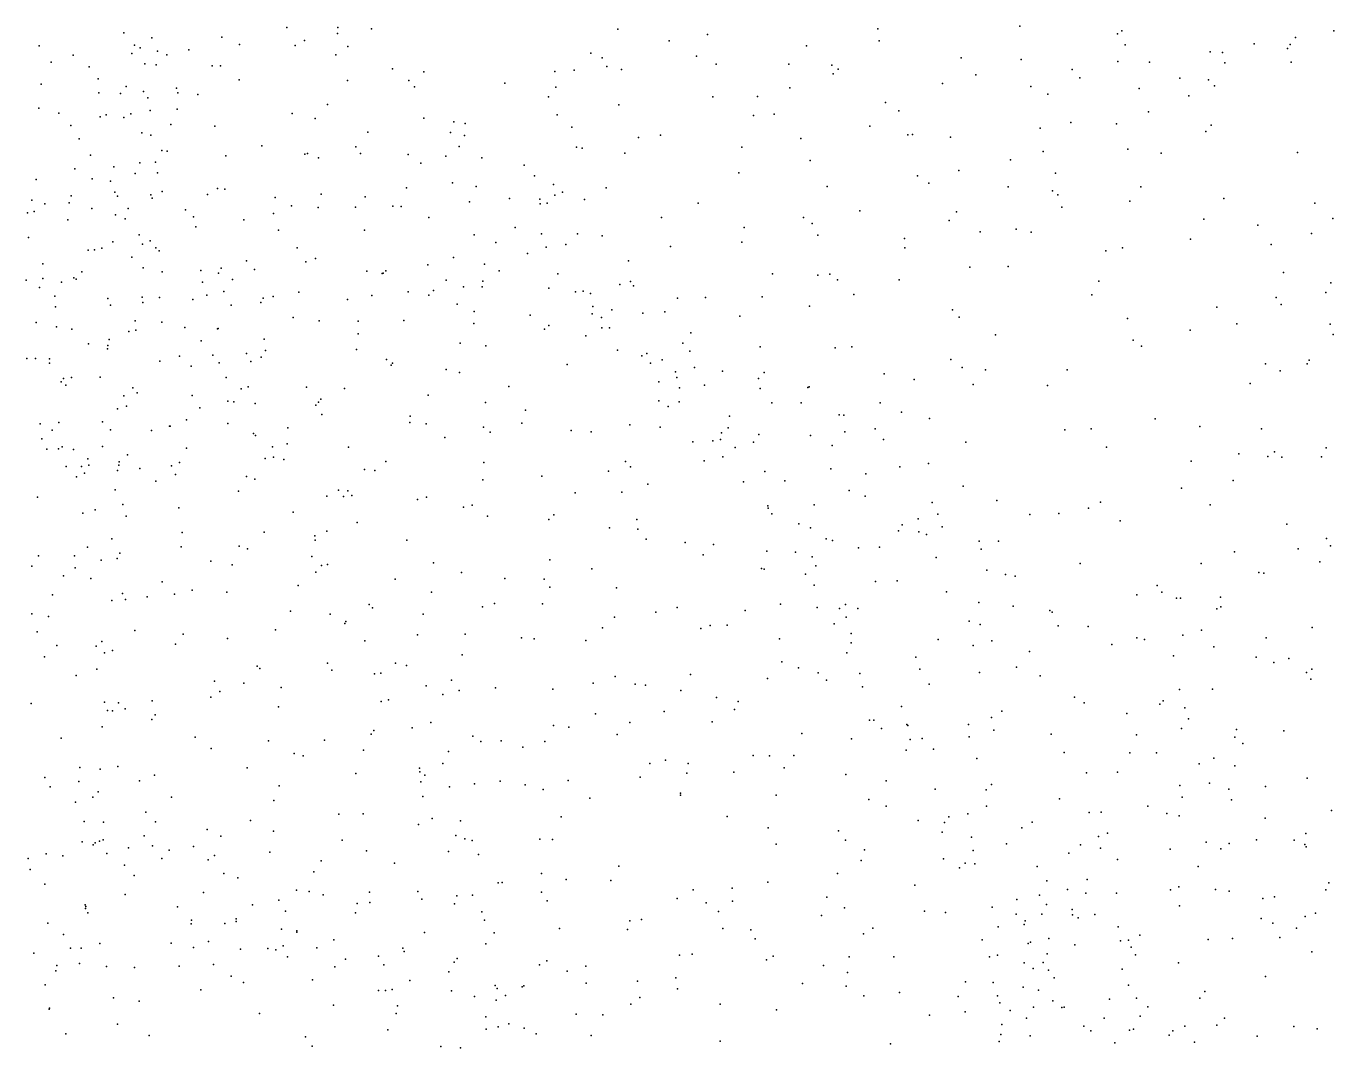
# Model space of a CAD drawing. Header units: metres. Extents: x -24.3 to 24.3, y -27.7 to 27.7.
# Drawn here: x -0.156 to 4.259, y 13.86 to 17.311 of the extents above; entities that cross this region are included whole.
import ezdxf

# ---------------------------------------------------------------- set-up
doc = ezdxf.new("R2010")
doc.units = ezdxf.units.M

msp = doc.modelspace()

# ---------------------------------------------------------------- linework, layer by layer
for p in [(3.1989, 17.3105, 2.463), (0.1745, 17.2883, -21.8699), (0.2681, 17.2715, 4.3697), (0.5048, 17.2731, -19.4678), (0.7244, 17.3054, -14.26), (0.7845, 17.2625, -22.552), (0.8958, 17.2859, -13.5765), (0.8961, 17.3056, -13.1002), (1.0106, 17.3011, 2.1065), (1.8422, 17.2999, -23.0432), (2.1448, 17.2825, 7.9376), (2.7192, 17.3016, 11.5935), (3.5287, 17.284, 4.8338), (3.5434, 17.2948, 11.4752), (4.1294, 17.2726, 5.7909), (4.259, 17.2943, 5.3826), (-0.1122, 17.2437, -21.0624), (0.2014, 17.2179, 2.9541), (0.2097, 17.2463, -12.1635), (0.2293, 17.2368, 15.2292), (0.2875, 17.2258, 18.9427), (0.3931, 17.2301, 4.6095), (0.5642, 17.2482, 4.8285), (0.7527, 17.2447, 2.3054), (0.9305, 17.2416, 5.215), (1.7507, 17.2198, 10.817), (2.0151, 17.2606, 8.1855), (2.4792, 17.244, 11.5), (2.7245, 17.261, 2.1644), (3.5545, 17.2475, -22.3608), (3.842, 17.2234, -18.655), (3.8836, 17.2211, -22.1386), (3.9904, 17.2513, 2.8949), (4.1027, 17.2349, 11.2691), (4.1112, 17.2488, 5.21), (-0.0708, 17.1889, -20.3597), (0.0027, 17.2125, 20.0048), (0.0575, 17.1735, 3.4884), (0.245, 17.1832, 19.5354), (0.2836, 17.1797, 15.5882), (0.3196, 17.214, -14.8715), (0.4728, 17.1765, 2.5165), (0.5003, 17.1767, -22.3501), (0.8894, 17.2139, -12.6594), (1.7891, 17.2032, -18.3797), (1.8048, 17.1747, 5.6034), (2.1077, 17.2087, 11.2863), (2.1743, 17.1818, 2.0383), (2.4195, 17.182, 5.6013), (2.5639, 17.1791, -23.0587), (3.0008, 17.2033, 6.8588), (3.2035, 17.198, -18.4088), (3.5299, 17.191, -18.5124), (3.6361, 17.1891, 6.1682), (3.8908, 17.1862, 5.8908), (4.1154, 17.1889, -18.8026), (0.0871, 17.1324, 17.5439), (0.5636, 17.1296, -19.2089), (1.0807, 17.1668, -22.8639), (1.1864, 17.1562, 2.0697), (1.6288, 17.1568, 10.144), (1.694, 17.1618, 9.3317), (1.8538, 17.1636, 8.555), (2.5682, 17.1494, -18.2624), (2.5855, 17.1651, 7.2443), (3.0508, 17.1463, 5.2515), (3.376, 17.1638, 6.4397), (3.4013, 17.1359, 2.3898), (3.739, 17.1345, 2.5757), (-0.1046, 17.1142, -21.5291), (0.0895, 17.0853, -19.8873), (0.1816, 17.1063, 19.7291), (0.2402, 17.0896, 18.361), (0.3523, 17.1013, 2.7791), (0.3562, 17.085, 19.2233), (0.9294, 17.1273, -14.3889), (1.1361, 17.1266, 5.3867), (1.1553, 17.1053, -13.691), (1.4599, 17.1185, -18.3869), (1.6327, 17.1046, 10.4795), (2.4228, 17.1022, 7.3975), (2.9375, 17.1171, 11.5341), (3.2363, 17.1068, -22.7571), (3.6014, 17.0996, 5.1172), (3.8363, 17.1287, 5.1509), (3.8563, 17.1094, 5.6533), (0.1626, 17.083, 3.9426), (0.255, 17.0685, 16.0136), (0.4241, 17.0801, -11.9362), (0.862, 17.0464, 2.2991), (1.6077, 17.0713, 2.007), (1.845, 17.0452, 10.996), (2.162, 17.0718, 5.6348), (2.3138, 17.0725, 11.3791), (2.745, 17.0529, 2.0864), (3.2936, 17.0809, 5.1957), (3.77, 17.0757, 5.3983), (-0.1127, 17.0337, 14.2144), (-0.0459, 17.0172, -21.8407), (0.0938, 17.0043, -11.7024), (0.1146, 17.0109, 16.5879), (0.1743, 17.0015, 3.1593), (0.1975, 17.0147, -19.4935), (0.2627, 17.026, 15.7668), (0.3545, 17.0296, 4.4217), (0.7423, 17.016, -15.0638), (0.8204, 16.9983, -18.721), (1.1863, 16.9995, -23.0884), (1.637, 17.0115, 9.5527), (2.2995, 17.0092, 7.5561), (2.3696, 17.0131, 2.0166), (2.7909, 17.0247, 5.4691), (3.6336, 17.0212, 5.8769), (-0.0054, 16.9753, 16.8982), (0.3322, 16.9788, 18.5916), (0.4813, 16.9731, 2.6419), (1.2879, 16.9869, -13.3195), (1.3259, 16.9816, 5.4513), (1.687, 16.9692, 5.5753), (2.6927, 16.9723, 11.4842), (3.268, 16.9663, 11.5016), (3.3707, 16.9849, -18.2778), (3.525, 16.9807, 5.3751), (3.8263, 16.9551, -22.4041), (3.8447, 16.976, 11.3544), (0.0231, 16.9305, -15.6539), (0.2352, 16.9499, 15.0495), (0.2654, 16.9428, 15.4694), (0.9976, 16.9523, -14.7971), (1.2773, 16.9512, -12.6556), (1.324, 16.9414, 2.0808), (1.9121, 16.9348, 8.3153), (1.9859, 16.9428, 5.641), (2.4599, 16.9308, -18.0739), (2.8212, 16.9438, 6.8462), (2.8366, 16.9441, -23.1165), (2.9643, 16.9361, -18.1564), (0.0619, 16.875, 17.918), (0.3021, 16.8907, 2.9444), (0.3203, 16.888, 19.6285), (0.5184, 16.8725, -18.8269), (0.6397, 16.9062, 4.8093), (0.7852, 16.8778, -15.4309), (0.7944, 16.8805, 4.9779), (0.8316, 16.8661, -18.4313), (0.9569, 16.9032, -11.9178), (0.9726, 16.8804, -15.1959), (1.1334, 16.8766, 5.3196), (1.261, 16.8711, -14.3775), (1.306, 16.9045, -14.0154), (1.383, 16.8656, -13.6685), (1.7017, 16.902, -23.3813), (1.7217, 16.8984, 10.7042), (1.8653, 16.8817, 1.9764), (2.2603, 16.9019, -23.3351), (3.2782, 16.887, 5.3937), (3.5639, 16.8949, 5.6665), (3.6763, 16.8819, 2.3343), (4.1364, 16.8836, -22.1842), (0.0086, 16.8282, -22.0902), (0.1398, 16.8353, 14.7146), (0.2283, 16.8485, 19.8492), (0.2805, 16.8516, -15.8549), (1.1765, 16.8479, -18.2035), (1.5253, 16.8409, 2.0611), (2.4912, 16.857, 5.583), (2.9932, 16.8228, 5.4192), (3.1676, 16.8593, 6.4387), (-0.1221, 16.7929, 10.3669), (0.0668, 16.7945, 20.133), (0.1286, 16.7865, 16.1755), (0.2127, 16.8133, 15.8937), (0.2879, 16.8149, 18.4304), (1.2835, 16.7815, -12.07), (1.5602, 16.8055, 9.9565), (1.625, 16.7762, 9.5836), (2.2508, 16.8157, 1.962), (2.8539, 16.8046, 2.025), (2.8915, 16.78, 11.4376), (3.3198, 16.8142, 6.2376), (-0.0039, 16.737, 10.6233), (0.1438, 16.7497, -22.35), (0.1525, 16.7366, 18.1265), (0.2653, 16.741, -16.1303), (0.3037, 16.7526, 4.0752), (0.4566, 16.7419, 19.231), (0.4903, 16.762, 2.719), (0.5154, 16.7597, 4.5698), (0.8406, 16.7436, -18.152), (0.9883, 16.7336, -15.9218), (1.1284, 16.764, -15.5113), (1.3637, 16.7693, 5.416), (1.6289, 16.7402, 9.3622), (1.6549, 16.7498, 9.0941), (1.8023, 16.7647, 5.6226), (2.5489, 16.7693, -23.3591), (3.1594, 16.7678, 2.0864), (3.3092, 16.7539, 11.4711), (3.3275, 16.7404, 6.0253), (3.6073, 16.7679, 11.44), (-0.1366, 16.7231, 17.1217), (-0.0926, 16.7109, 17.3407), (-0.0105, 16.7144, 14.2051), (0.0661, 16.6948, -11.1887), (0.1889, 16.6947, 3.6748), (0.2695, 16.7293, 3.1857), (0.3828, 16.6901, -22.6626), (0.6847, 16.7313, -22.93), (0.7396, 16.7041, -11.4211), (0.8302, 16.6984, -16.2688), (0.9564, 16.6987, 2.3554), (1.0818, 16.7021, -17.9626), (1.1107, 16.7016, -23.3194), (1.3411, 16.7172, -15.0147), (1.4766, 16.729, 10.2068), (1.5784, 16.7266, 10.5997), (1.5796, 16.7106, -12.5538), (1.6037, 16.713, -13.0162), (1.7293, 16.7254, 8.7748), (2.1126, 16.7132, 11.1575), (3.3412, 16.6997, 5.6502), (3.57, 16.719, -18.1503), (3.8878, 16.7286, 11.3827), (4.1943, 16.7131, -3.3838), (-0.1506, 16.6801, -19.3048), (-0.1289, 16.6849, 20.3116), (-0.0154, 16.6567, 17.755), (0.1464, 16.6733, -18.8532), (0.1786, 16.6603, 10.4683), (0.4088, 16.6671, 18.7648), (0.5787, 16.6564, -18.2838), (0.6792, 16.6779, 4.7622), (1.2033, 16.6648, -11.6808), (1.9887, 16.6645, 8.0793), (2.4691, 16.6644, 1.952), (2.4981, 16.6443, 7.1449), (2.6592, 16.6867, -17.9282), (2.9603, 16.6539, 6.5425), (2.985, 16.6836, -23.194), (3.8198, 16.6588, 2.2571), (4.2556, 16.6613, -2.7193), (0.226, 16.6054, 14.9533), (0.417, 16.6326, 4.2921), (0.6964, 16.6211, 2.5649), (0.987, 16.6221, 5.1157), (1.3572, 16.6058, -15.6765), (1.4957, 16.6308, -14.4886), (1.5842, 16.609, -13.8074), (1.7054, 16.6097, 10.8996), (1.7894, 16.6019, -23.6589), (2.2681, 16.6304, 7.5085), (2.5169, 16.6051, 11.413), (3.0651, 16.616, 5.5668), (3.187, 16.6254, -18.0091), (3.2377, 16.6143, -23.0501), (4.0025, 16.6379, -22.4285), (4.1835, 16.6104, 2.3819), (-0.1474, 16.5963, 16.6881), (0.1, 16.5607, 10.0514), (0.1368, 16.5827, 15.8565), (0.2375, 16.574, 15.2981), (0.2629, 16.585, -16.5131), (0.2822, 16.5617, 18.3827), (0.7594, 16.5615, -23.1665), (1.4297, 16.58, 10.4333), (1.6, 16.564, -11.9413), (1.6667, 16.5727, 8.9189), (2.0193, 16.5668, 5.6191), (2.26, 16.5808, 1.9578), (2.8096, 16.593, 6.7141), (2.8103, 16.5618, 11.4418), (3.5455, 16.5621, 2.1075), (3.7746, 16.5909, -22.6393), (4.0479, 16.5732, -18.1826), (0.0539, 16.5536, 16.1585), (0.0746, 16.5549, 11.1536), (0.2009, 16.5307, 10.9202), (0.2928, 16.5519, 3.5342), (0.5882, 16.5176, -16.9418), (0.7881, 16.515, -11.1711), (0.8208, 16.5263, -17.3449), (1.2871, 16.5292, -16.3011), (1.5368, 16.5424, 9.3289), (1.8782, 16.5182, 11.1255), (3.4888, 16.5513, -22.8931), (-0.0998, 16.5081, -10.9009), (0.0322, 16.4805, 11.4069), (0.239, 16.4948, -18.1226), (0.3033, 16.4806, 10.0019), (0.4343, 16.4852, 10.4928), (0.4931, 16.4764, -17.762), (0.5025, 16.4928, 19.1105), (0.6151, 16.4885, 2.7695), (0.9939, 16.4828, 2.408), (1.0463, 16.4754, 10.1341), (1.0499, 16.4768, 10.3771), (1.0589, 16.484, -17.1273), (1.2, 16.504, -17.517), (1.3913, 16.5068, 10.2254), (1.4415, 16.4845, 10.8497), (1.6387, 16.4746, -17.4126), (2.3634, 16.4739, 7.3144), (2.5166, 16.4692, -23.5568), (2.5577, 16.4725, -17.7469), (3.0302, 16.4964, 1.959), (3.1597, 16.4991, 5.9856), (4.0895, 16.4786, 11.4541), (-0.1557, 16.4532, 16.5056), (-0.1107, 16.4279, -18.3822), (-0.0994, 16.4585, 13.7744), (-0.0368, 16.4454, -22.3926), (0.0051, 16.4604, 14.0775), (0.0134, 16.4561, -16.6316), (0.4399, 16.446, -17.246), (0.5412, 16.4546, 10.2727), (1.262, 16.4528, 2.2295), (1.3209, 16.4305, 5.3038), (1.3834, 16.4303, -17.238), (1.3857, 16.4497, -16.7137), (1.6091, 16.4252, -16.4384), (1.8481, 16.4377, -13.2404), (1.8842, 16.4486, -12.8568), (1.8945, 16.4331, -12.1419), (2.5833, 16.454, 5.5597), (2.792, 16.4541, 1.9375), (3.466, 16.4496, 11.5123), (4.2491, 16.4434, -4.6007), (-0.0594, 16.3985, 11.6742), (0.1206, 16.3908, 15.6473), (0.2362, 16.3949, 11.3296), (0.2944, 16.3947, 9.5543), (0.4069, 16.3876, 18.6919), (0.4547, 16.4017, 10.8618), (0.5117, 16.4146, 19.537), (0.6442, 16.3923, 10.5404), (0.6782, 16.397, 10.1087), (0.7645, 16.4122, 4.7626), (0.9297, 16.3878, 10.5769), (1.0113, 16.4014, 5.0847), (1.1336, 16.4138, -23.8043), (1.2042, 16.4019, 9.75), (1.2196, 16.4176, 10.6526), (1.6989, 16.4134, -15.2606), (1.7248, 16.4156, -14.2214), (1.7491, 16.4079, 2.0501), (2.0432, 16.3921, -17.5095), (2.1377, 16.3939, 7.6956), (2.3292, 16.3962, 5.5875), (2.6389, 16.4042, 6.8651), (3.4415, 16.403, -17.9409), (4.0644, 16.3943, -3.5669), (4.2321, 16.411, -22.2934), (-0.0569, 16.363, 17.7203), (0.1291, 16.3683, -22.6961), (0.2386, 16.377, -17.5127), (0.5359, 16.3686, 9.8432), (0.6368, 16.3778, 4.5685), (1.2998, 16.3717, -11.2506), (1.3567, 16.3465, -23.9899), (1.5456, 16.3348, 2.1201), (1.7548, 16.3389, -16.0343), (1.7571, 16.3636, -14.957), (1.8216, 16.3529, -17.2023), (1.9266, 16.3408, 11.3367), (2, 16.3458, 1.9833), (2.4883, 16.3646, 7.0874), (2.9721, 16.3521, -23.3163), (3.864, 16.362, -18.0249), (4.0815, 16.3709, -4.1622), (-0.1224, 16.3094, -17.1203), (-0.0537, 16.2947, -17.5775), (0.2119, 16.3151, 15.3153), (0.3026, 16.3107, 18.394), (0.38, 16.2923, 20.0178), (0.7453, 16.3266, 10.8806), (0.8332, 16.3154, 2.6396), (0.9655, 16.3145, 9.6471), (1.1194, 16.316, 10.9097), (1.3553, 16.3065, 11.0457), (1.6087, 16.3, 5.4086), (1.787, 16.3266, -15.7224), (1.7879, 16.2921, -23.9774), (1.8137, 16.2917, -11.619), (2.2533, 16.3314, 7.452), (2.9943, 16.3278, 5.5831), (3.5626, 16.3233, 2.0479), (3.9314, 16.3052, 11.5508), (4.2468, 16.3046, -18.0903), (-0.0017, 16.2873, 9.2423), (0.124, 16.2523, 14.2745), (0.1909, 16.279, 14.5291), (0.2143, 16.2841, 15.0797), (0.4356, 16.2478, 3.8319), (0.4903, 16.2884, 9.4156), (0.4925, 16.2898, 4.1366), (0.6481, 16.2539, 11.1822), (0.9651, 16.2711, -10.9117), (1.5946, 16.2872, 8.8115), (1.7335, 16.265, 8.5309), (2.088, 16.2746, -12.3414), (3.1167, 16.2677, 5.8291), (3.581, 16.2505, 11.5858), (3.7741, 16.2839, 2.1095), (4.2568, 16.2691, -2.373), (0.0548, 16.2374, -10.6107), (0.119, 16.2205, 11.8056), (0.12, 16.2326, 18.0463), (0.5886, 16.2046, 4.3603), (0.6523, 16.2155, -23.6), (0.96, 16.2186, 4.9494), (1.3099, 16.2399, 9.4308), (1.3966, 16.2306, 9.1075), (1.8404, 16.2167, 8.2717), (1.9395, 16.205, -15.3913), (2.0614, 16.2402, -11.9306), (2.0846, 16.2126, -13.1336), (2.3218, 16.2275, 11.4983), (2.5758, 16.2247, 5.5575), (2.6319, 16.2276, -17.5813), (3.6093, 16.2296, -22.8727), (-0.1531, 16.188, 13.2249), (-0.1244, 16.1885, 12.3503), (-0.0771, 16.1872, 20.4851), (-0.0769, 16.1723, 13.5524), (0.2961, 16.1797, 11.5943), (0.3616, 16.1962, -23.1028), (0.4019, 16.1626, 9.2214), (0.4742, 16.1991, 18.8004), (0.4957, 16.1738, -10.579), (0.6028, 16.1783, 19.1569), (0.6372, 16.193, 3.0542), (1.0612, 16.185, 9.3534), (1.0771, 16.1655, -24.3334), (1.0813, 16.1726, 11.0999), (1.671, 16.1684, 11.3375), (1.9228, 16.1975, -16.4362), (1.9516, 16.1724, -13.9656), (1.9915, 16.1841, -13.6428), (2.9661, 16.1843, 6.2756), (4.0287, 16.1707, 11.7113), (4.1684, 16.1707, -4.9482), (4.1752, 16.1825, 2.2668), (-0.0298, 16.1211, 17.7886), (-0.0026, 16.1242, 15.8382), (0.094, 16.1257, 15.5692), (0.5197, 16.1237, 19.865), (1.2623, 16.1507, -10.9203), (1.3076, 16.1406, 11.1798), (2.0367, 16.1427, -17.0454), (2.0414, 16.1238, 1.9995), (2.1001, 16.1576, 7.7054), (2.1953, 16.1459, -12.8652), (2.3164, 16.1209, 5.5277), (2.336, 16.1412, -17.3397), (2.7407, 16.1366, 11.6496), (2.842, 16.117, 1.9444), (3.0039, 16.1573, 11.6674), (3.0835, 16.1496, 1.9538), (3.3583, 16.1494, -17.788), (4.0779, 16.146, -2.8484), (-0.0377, 16.1092, 9.0018), (-0.0219, 16.0986, 13.7533), (0.2045, 16.0896, 14.939), (0.2189, 16.0721, 18.2464), (0.5702, 16.0853, 3.3933), (0.5938, 16.0928, 4.1727), (0.7904, 16.0909, -24.1352), (0.919, 16.0867, 9.1913), (1.4736, 16.0937, -24.4039), (1.9805, 16.1095, -14.8492), (2.0495, 16.0886, -16.1567), (2.1346, 16.0986, 11.4935), (2.3221, 16.0864, 7.2785), (2.483, 16.0899, 7.0239), (2.4874, 16.0928, 11.5947), (3.0415, 16.1002, 6.0242), (3.2923, 16.0965, 11.7328), (3.9765, 16.1036, -3.5632), (0.174, 16.0623, 14.416), (0.1826, 16.0275, 14.6711), (0.4049, 16.063, 20.1726), (0.5252, 16.0446, 3.7642), (0.5457, 16.0415, 11.5392), (0.6176, 16.0363, 19.5812), (0.8219, 16.0308, 2.9084), (0.8311, 16.0406, 11.3756), (0.8395, 16.0512, -24.8354), (1.2013, 16.0638, 9.1079), (1.3948, 16.0397, 11.3691), (1.9801, 16.0451, 5.4421), (2.0113, 16.0256, 7.8576), (2.0488, 16.0418, -14.2304), (2.3618, 16.0381, -11.9601), (2.461, 16.0384, -23.8425), (2.7269, 16.0387, 5.5826), (0.1527, 16.0187, 14.1926), (0.3855, 15.9814, 18.4703), (0.4304, 16.0215, -23.4969), (0.842, 15.9995, 4.616), (1.1412, 15.9937, 5.0372), (1.5302, 16.0134, 2.2656), (2.2187, 15.9939, -11.6028), (2.5894, 15.9979, 1.9497), (2.6044, 15.9968, 6.7963), (2.7991, 16.0069, -23.5833), (2.8937, 15.985, 11.8232), (3.6557, 15.9843, 2.0894), (-0.1079, 15.9671, -22.7539), (-0.0679, 15.946, -10.2992), (-0.0454, 15.9716, 13.4274), (0.1026, 15.9743, -25.4529), (0.1293, 15.9478, 8.8464), (0.2671, 15.9451, -24.8755), (0.3278, 15.9593, -10.3587), (0.3307, 15.9593, -25.7331), (0.525, 15.9683, -24.5239), (0.7275, 15.9544, -25.4328), (1.1398, 15.9722, -24.9722), (1.1944, 15.967, 11.4763), (1.388, 15.9564, 8.7448), (1.411, 15.9391, -24.7674), (1.518, 15.9701, 5.2506), (1.6845, 15.9447, -10.9559), (1.752, 15.9408, 11.5261), (1.8828, 15.9637, 8.1131), (1.9848, 15.9564, 11.5783), (2.2141, 15.9541, 1.9745), (2.6078, 15.9407, 11.7745), (2.7108, 15.9503, -17.4523), (3.3509, 15.9477, 2.0267), (3.44, 15.951, -23.0478), (3.8064, 15.9583, -17.8023), (4.0152, 15.9503, 2.2136), (-0.1024, 15.9167, 8.7329), (0.6118, 15.9348, 8.9293), (0.6183, 15.9284, 3.9636), (0.725, 15.9002, 3.2247), (1.258, 15.9209, 2.5137), (2.0948, 15.9063, 7.6483), (2.163, 15.91, -11.3149), (2.1888, 15.9146, -15.4466), (2.1921, 15.9366, -13.754), (2.3002, 15.9059, -16.8022), (2.3182, 15.9315, -13.2761), (2.4924, 15.9279, -17.2039), (2.5651, 15.8939, -12.1411), (2.7391, 15.9151, 6.5809), (3.0167, 15.9053, 1.9931), (-0.0858, 15.8824, 17.7472), (-0.046, 15.8828, 13.1149), (-0.0345, 15.8895, 20.5786), (0.0044, 15.8811, 13.6812), (0.0524, 15.8493, 12.5127), (0.1017, 15.8907, 13.9681), (0.1866, 15.8626, 14.8245), (0.3858, 15.8856, -24.0828), (0.6511, 15.8501, 19.9563), (0.6764, 15.8894, 19.0545), (0.679, 15.8548, 11.724), (0.9327, 15.8891, 11.5929), (2.1967, 15.856, 11.7389), (2.2376, 15.8874, -15.882), (3.4919, 15.8892, 11.9817), (3.9386, 15.8667, -4.8254), (4.0357, 15.8571, -5.223), (4.0591, 15.8735, 12.0484), (4.0839, 15.8546, -2.5524), (4.2177, 15.8561, 2.3043), (4.2332, 15.8864, -17.8988), (-0.0204, 15.8238, 12.8795), (0.0306, 15.8231, 15.5836), (0.0564, 15.8277, 17.9827), (0.1531, 15.8105, 20.4798), (0.1567, 15.8279, 12.2247), (0.158, 15.8389, 14.3328), (0.2281, 15.8168, 8.6517), (0.3347, 15.8259, -26.126), (0.362, 15.8373, 11.9112), (0.7139, 15.8476, 19.3696), (0.9863, 15.8131, 4.6899), (1.0212, 15.8101, 2.8436), (1.0589, 15.8408, -25.5127), (1.3898, 15.8366, 11.5525), (1.81, 15.8077, 5.3261), (1.8677, 15.8405, 2.1988), (1.884, 15.822, -24.5632), (2.1336, 15.8431, -24.2544), (2.3383, 15.8071, -16.5161), (2.5614, 15.8151, -11.7591), (2.7935, 15.8219, 11.966), (2.891, 15.8337, 6.3102), (3.7776, 15.8414, -22.757), (0.0142, 15.7887, -24.6435), (0.0415, 15.8008, -26.2911), (0.282, 15.7735, 18.2483), (0.3481, 15.7961, 20.3639), (0.5877, 15.7896, -10.2551), (0.6163, 15.781, 8.6872), (1.3858, 15.7785, 5.0612), (1.5853, 15.7907, -10.6973), (1.943, 15.7642, 11.7558), (2.2656, 15.7717, -14.8703), (2.4054, 15.7746, 5.3871), (2.6787, 15.7988, 1.9908), (3.9194, 15.776, -3.081), (-0.1172, 15.7195, -22.9793), (0.1449, 15.7452, 14.134), (0.561, 15.7402, 11.9404), (0.8597, 15.7237, 11.7363), (0.8993, 15.7435, -10.2945), (0.9151, 15.7227, -25.85), (0.9299, 15.7416, 3.0359), (0.9433, 15.7258, 8.6559), (1.196, 15.7194, 4.9019), (1.6983, 15.7343, -24.9766), (1.8548, 15.7368, 8.0223), (2.6226, 15.7425, 5.3975), (2.677, 15.7232, -23.8375), (3.0076, 15.7566, 5.6645), (3.7443, 15.7499, 2.125), (0.077, 15.6772, 15.3643), (0.1706, 15.6955, -24.0049), (0.36, 15.6837, 8.5245), (1.1655, 15.7119, 8.6226), (1.3208, 15.6857, 2.612), (1.3496, 15.6926, -25.4893), (2.3484, 15.6912, -15.3261), (2.3494, 15.6823, 2.0924), (2.5048, 15.6944, 12.0013), (2.9027, 15.7019, 2.0221), (3.1217, 15.7081, -23.4265), (3.4303, 15.6833, 2.0874), (3.4707, 15.7029, 12.1872), (3.8411, 15.6937, -3.7485), (0.0356, 15.6661, 20.6759), (0.1818, 15.6555, 12.4811), (0.7458, 15.6687, 3.987), (0.9615, 15.6341, 4.5185), (1.4015, 15.6562, 11.7439), (1.6083, 15.6449, 2.4257), (1.6258, 15.6602, 5.1426), (1.9057, 15.6449, -10.7382), (2.3622, 15.6636, -13.8958), (2.4525, 15.6293, -16.2972), (2.856, 15.6472, -12.6386), (2.9219, 15.6624, 12.1845), (3.2328, 15.6612, 12.213), (3.3306, 15.6642, -23.1902), (3.5372, 15.6403, -17.6557), (4.1, 15.6291, 12.2997), (0.3708, 15.601, -26.4058), (0.648, 15.6018, 20.2953), (0.8188, 15.5892, 8.5063), (0.8598, 15.6049, 19.4273), (1.8139, 15.6159, 11.8648), (1.9095, 15.6122, 7.8488), (2.4917, 15.6162, -13.5751), (2.7898, 15.606, -12.9309), (2.8014, 15.626, 6.4108), (2.858, 15.6029, 5.5215), (2.884, 15.5934, -11.6702), (2.937, 15.6196, -12.0062), (0.0513, 15.551, 13.592), (0.1334, 15.5792, 12.824), (0.3678, 15.5519, -10.0379), (0.5637, 15.5548, 8.4163), (0.5919, 15.5459, 18.675), (0.8201, 15.5746, 19.2063), (1.13, 15.5747, 4.7237), (1.9371, 15.5785, 5.2263), (2.0686, 15.5672, 11.9868), (2.1647, 15.5598, 5.247), (2.5452, 15.5795, -16.7225), (2.5669, 15.574, -11.106), (2.6546, 15.5488, 6.587), (2.7256, 15.5513, 12.2328), (3.0614, 15.5715, 5.8986), (3.0679, 15.5444, 12.3155), (3.1272, 15.571, 2.0707), (4.1386, 15.5451, 2.2929), (4.234, 15.5803, -22.2844), (4.2472, 15.5553, -1.8371), (-0.114, 15.5219, -23.4284), (0.008, 15.5219, 17.8638), (0.0975, 15.5072, 13.081), (0.1512, 15.5125, 14.8308), (0.161, 15.5305, 14.3503), (0.4676, 15.5033, 18.4268), (0.8093, 15.5192, -26.201), (1.2198, 15.4977, 2.878), (1.6126, 15.5085, -25.5012), (2.1296, 15.5257, 7.454), (2.3446, 15.5379, 7.0909), (2.4418, 15.5343, -24.2601), (2.4977, 15.5182, 12.189), (2.9167, 15.5157, -17.2444), (3.4024, 15.4962, 12.374), (3.9239, 15.5354, 2.2148), (4.212, 15.5018, -5.9888), (-0.137, 15.4866, -24.1735), (-0.0297, 15.4538, 15.5514), (0.0098, 15.4816, 8.2719), (0.5394, 15.4911, 20.4782), (0.8227, 15.4667, 18.9662), (0.8414, 15.4888, 20.1083), (0.8611, 15.4928, 4.1177), (1.3142, 15.466, 11.9292), (1.7537, 15.4784, 2.4681), (2.3271, 15.4787, 2.2384), (2.3356, 15.477, -10.7633), (2.4758, 15.4594, -14.1095), (2.5101, 15.4881, -15.7595), (3.087, 15.4736, 5.6905), (3.1505, 15.4586, -17.4239), (3.1832, 15.453, -11.9118), (3.8116, 15.4954, -3.3948), (4.0059, 15.4656, -17.7619), (4.0229, 15.4635, -22.5033), (0.0624, 15.4456, 15.2726), (0.3032, 15.4339, 12.4498), (0.763, 15.4212, 8.3019), (1.0905, 15.4434, -10.0826), (1.4598, 15.4456, -10.2032), (1.593, 15.4425, 12.0003), (1.6121, 15.4159, 4.9842), (1.8378, 15.4132, -10.3874), (2.5051, 15.4229, -14.9905), (2.7119, 15.4354, -16.9249), (2.7848, 15.4375, 5.2611), (3.663, 15.4217, 12.4573), (-0.067, 15.3897, -26.7722), (0.1331, 15.3707, 13.9998), (0.1693, 15.3948, 18.006), (0.1794, 15.3742, 8.1766), (0.2524, 15.3836, 12.7184), (0.3454, 15.3929, -26.6314), (0.4042, 15.4054, 20.648), (0.5218, 15.3989, 12.2878), (1.2131, 15.3996, 8.2549), (2.9512, 15.3998, 12.4528), (3.0605, 15.3639, 2.1932), (3.5935, 15.3903, -22.9644), (3.6781, 15.3996, -4.345), (3.728, 15.3785, -3.8083), (3.7413, 15.3794, -5.1704), (3.8763, 15.3827, 12.5058), (-0.1361, 15.3261, 15.7168), (0.7372, 15.3354, 18.7836), (0.8703, 15.3245, 20.3134), (1.0022, 15.3577, 19.8509), (1.0134, 15.3458, 19.6231), (1.1851, 15.3247, 4.6174), (1.3852, 15.3494, 8.0986), (1.4252, 15.3607, -25.9117), (1.5871, 15.3601, 2.6454), (1.9696, 15.3313, 2.4808), (2.0421, 15.3477, -25.1253), (2.2714, 15.3374, -10.5045), (2.3909, 15.3591, 12.3104), (2.5143, 15.3476, -14.5293), (2.5897, 15.3441, 5.189), (2.6108, 15.3571, -13.8562), (2.6522, 15.3443, -16.4883), (3.1759, 15.3522, -12.7348), (3.3007, 15.3375, 2.1968), (3.3081, 15.3312, 12.5626), (3.8639, 15.3426, -5.5975), (3.8778, 15.35, -2.7566), (-0.0801, 15.3164, 8.1319), (0.9205, 15.2929, 3.8211), (0.9239, 15.3, 19.1729), (1.7902, 15.2788, 2.5926), (1.8303, 15.3147, 12.1469), (2.1221, 15.2766, 12.3017), (2.1536, 15.2868, 5.0973), (2.2112, 15.2875, 7.1549), (2.5718, 15.292, 12.4375), (2.6129, 15.3148, 6.581), (3.0284, 15.3008, -11.0643), (3.0654, 15.2897, 5.915), (3.3283, 15.2855, -11.4839), (3.4298, 15.2833, -11.8679), (4.1854, 15.2796, 2.3958), (-0.1184, 15.2657, 17.8117), (0.0998, 15.2327, 13.5037), (0.2117, 15.2693, 12.9741), (0.3744, 15.257, 18.2159), (0.5245, 15.2428, 18.4329), (0.6862, 15.2724, 20.5465), (0.9879, 15.2347, 3.5669), (1.1656, 15.2553, 3.1554), (1.3268, 15.2576, 2.9553), (1.517, 15.2447, 4.8169), (1.5595, 15.242, 12.1219), (1.7341, 15.2354, 4.9597), (2.3871, 15.2414, 5.1112), (2.6291, 15.259, -15.3958), (2.9234, 15.2388, -13.4906), (3.1043, 15.2351, 5.6243), (3.5938, 15.2447, 12.6487), (3.6195, 15.2392, -4.7099), (3.7492, 15.2536, 2.2894), (3.812, 15.2709, -17.6463), (4.0302, 15.245, -2.0556), (-0.0526, 15.2188, 15.4854), (0.0809, 15.2167, 20.9426), (0.109, 15.1944, 14.8076), (0.1356, 15.2025, 14.2679), (0.3485, 15.2235, 8.0443), (1.3157, 15.1878, -9.9221), (2.6149, 15.1944, -24.4188), (2.63, 15.2285, -14.266), (3.0409, 15.2185, 12.6559), (3.2318, 15.1992, -23.462), (3.5093, 15.2225, -12.1932), (3.8544, 15.215, 12.6661), (-0.0936, 15.1811, -9.8718), (0.6244, 15.1489, -9.7793), (0.8611, 15.1588, 18.8777), (1.0908, 15.1593, 4.2613), (1.1281, 15.1514, 19.7981), (2.3956, 15.1641, 6.8702), (2.4512, 15.1438, 12.5436), (2.8481, 15.1795, 5.1365), (3.1881, 15.1463, 2.3361), (3.7182, 15.1837, -3.2797), (3.9969, 15.1794, -6.0477), (4.0567, 15.1615, -22.4346), (4.1071, 15.1753, -1.6916), (0.0136, 15.1176, 15.218), (0.083, 15.139, 7.9769), (0.4803, 15.0988, -26.7596), (0.6336, 15.1409, 20.7533), (0.8766, 15.1352, 20.5962), (1.0203, 15.1237, 4.0411), (1.0414, 15.1255, 20.2348), (1.2797, 15.1025, 7.8659), (1.8328, 15.1142, 7.4605), (2.0869, 15.1208, 2.5756), (2.3469, 15.1071, -24.991), (2.5185, 15.1262, 2.4154), (2.5458, 15.1023, 6.6294), (2.6592, 15.1241, -14.8436), (2.8613, 15.1386, -10.5887), (3.0633, 15.1277, -17.1805), (3.2676, 15.1164, 12.8245), (4.1664, 15.1278, -17.7503), (4.1809, 15.1056, 12.7776), (4.1852, 15.1392, -6.4197), (0.4978, 15.0638, 20.955), (0.5797, 15.0916, 7.9269), (0.7048, 15.0774, 18.6177), (1.1949, 15.0825, 3.2973), (1.306, 15.0673, 4.5672), (1.4283, 15.0763, 3.0378), (1.6223, 15.0716, 7.6367), (1.7581, 15.0916, 12.2832), (1.8999, 15.0886, 2.712), (1.9347, 15.0853, 4.9326), (2.054, 15.067, -25.5106), (2.668, 15.079, 5.0626), (2.8929, 15.0887, -16.8437), (3.7381, 15.0705, -2.601), (3.8488, 15.0711, 2.3787), (-0.1383, 15.0231, 15.57), (0.1092, 15.0274, 13.6714), (0.1565, 15.025, 13.3013), (0.2694, 15.032, -9.7388), (0.4681, 15.0443, 12.4272), (0.6966, 15.0116, 12.2726), (1.0429, 15.0297, 7.8968), (1.068, 15.0359, 3.7514), (1.2507, 15.0536, -26.3711), (2.1744, 15.0434, 6.9991), (2.2475, 15.0303, -10.0235), (2.7999, 15.0132, -10.2908), (3.3834, 15.0448, 2.3945), (3.4166, 15.0251, -23.268), (3.6718, 15.0208, -5.6052), (3.6828, 15.0325, -12.4589), (0.1189, 14.9995, 14.133), (0.1354, 14.9986, -26.9407), (0.178, 15.005, 21.1706), (0.2681, 14.9689, 12.8702), (0.2801, 14.9853, 7.8414), (1.766, 14.9886, -9.7978), (1.9978, 14.9959, 7.1406), (2.2352, 15.0029, 12.5999), (2.6913, 14.967, 12.7816), (2.7062, 14.967, 2.4898), (3.1031, 14.976, 2.4593), (3.1385, 14.9978, -10.5155), (3.5605, 14.9891, -4.1432), (3.7563, 15.0081, -11.579), (3.768, 14.9716, -5.9345), (0.1013, 14.9445, 14.5685), (1.0176, 14.9325, 20.6987), (1.1475, 14.9405, 3.553), (1.21, 14.9592, 20.1076), (1.6251, 14.9484, 3.0363), (1.6769, 14.9433, 7.4542), (1.8825, 14.9588, -25.8685), (2.1599, 14.9611, 4.905), (2.4632, 14.9219, 2.5589), (2.7314, 14.9386, -24.5398), (2.8176, 14.9525, -14.2486), (2.8208, 14.9487, -15.693), (3.0254, 14.9523, -13.8359), (3.1115, 14.9336, 5.3549), (3.7452, 14.9389, -2.232), (3.9305, 14.9357, -22.6094), (4.0903, 14.9307, -1.4653), (-0.0371, 14.9063, 7.7797), (0.4147, 14.909, 21.2192), (0.6627, 14.8973, 21.0802), (0.8517, 14.8998, -9.6223), (1.0092, 14.9194, 18.977), (1.3522, 14.9125, 12.2238), (1.3797, 14.8944, 3.2488), (1.4477, 14.8971, 7.5285), (1.5955, 14.8948, 4.6552), (1.8399, 14.918, 4.8138), (2.6307, 14.9033, -24.8281), (2.8291, 14.9019, 4.9917), (2.8691, 14.9048, -15.9955), (3.0277, 14.9105, 5.8923), (3.3042, 14.9195, 12.9832), (3.5931, 14.9176, -3.3334), (3.9242, 14.9099, 12.9651), (3.9521, 14.8885, -12.0941), (0.4689, 14.8711, 7.74), (0.7495, 14.8544, 7.7205), (0.7795, 14.8461, -26.7744), (0.9834, 14.8653, 7.7183), (1.2702, 14.861, 4.355), (1.5207, 14.8762, -9.6338), (2.2991, 14.8476, 6.714), (2.3539, 14.8468, 12.7792), (2.436, 14.8481, 4.8945), (2.8149, 14.865, -14.6561), (2.9079, 14.8686, -16.388), (3.0542, 14.837, -23.9926), (3.3483, 14.8581, 2.526), (3.5703, 14.8569, -2.9341), (3.6601, 14.8567, -12.939), (3.8537, 14.8387, -6.2526), (0.0256, 14.8071, 14.8733), (0.0946, 14.8019, 13.4688), (0.154, 14.8099, 13.2564), (0.59, 14.8055, 18.4412), (1.1725, 14.8052, 3.756), (1.1728, 14.7923, 4.0478), (1.2508, 14.8203, 19.6888), (1.9502, 14.8206, 12.5346), (2.0029, 14.8317, 2.9024), (2.0796, 14.8208, -9.6707), (2.2336, 14.7916, -25.6282), (2.4032, 14.8054, -25.3545), (3.5282, 14.7909, -3.6252), (3.8046, 14.8199, -10.8169), (3.9243, 14.8124, -11.1802), (-0.0926, 14.7733, 15.35), (0.0217, 14.7598, 21.4474), (0.2272, 14.7621, 7.6504), (0.2781, 14.7814, 21.4293), (0.9568, 14.7863, 20.996), (1.1766, 14.7582, 20.6869), (1.1904, 14.7814, 7.5086), (1.3582, 14.7516, 20.0986), (1.4443, 14.761, 4.4451), (1.5291, 14.7481, 7.2834), (1.6744, 14.7635, 3.1824), (1.9176, 14.7747, 7.0371), (2.075, 14.7876, 4.7836), (2.6115, 14.7829, 12.9172), (2.7473, 14.7618, -9.7916), (3.1032, 14.7498, -9.9672), (3.4245, 14.7886, -10.3108), (3.7385, 14.7465, -17.5841), (3.8392, 14.7544, 13.0977), (4.1694, 14.7715, -1.1487), (-0.0742, 14.7422, 3.7207), (0.0692, 14.7064, 4.2866), (0.0877, 14.7243, 3.96), (0.3347, 14.7066, 12.6971), (0.6984, 14.745, 21.2726), (1.1838, 14.709, 19.2488), (1.2737, 14.7415, 20.3943), (1.5901, 14.7332, -26.3341), (1.7475, 14.7031, 12.4767), (2.0532, 14.7133, -25.936), (2.0535, 14.7201, 6.8366), (2.3767, 14.7135, 2.7721), (2.9134, 14.734, -15.3791), (3.0849, 14.7321, 5.0181), (3.3325, 14.7016, -13.6546), (3.7465, 14.7064, -10.4487), (3.9041, 14.7344, -12.7279), (4.0286, 14.7426, -12.3595), (0.0104, 14.6899, 7.5711), (0.6803, 14.6954, 7.5098), (2.689, 14.6985, 6.2793), (2.7471, 14.6759, 4.856), (3.0862, 14.6769, 5.7748), (3.6308, 14.6767, -1.9792), (3.914, 14.6977, -6.5402), (4.2513, 14.6619, 13.0503), (0.0398, 14.6251, 18.0037), (0.1056, 14.6224, 3.6223), (0.2479, 14.6564, 12.9673), (0.281, 14.6233, 3.9987), (0.6016, 14.6281, 12.4493), (0.8994, 14.6492, 18.8258), (0.9816, 14.6511, 7.4151), (1.1692, 14.615, 7.2696), (1.2153, 14.6347, -26.6974), (1.3107, 14.6265, 3.6749), (1.6504, 14.64, 7.0628), (2.2108, 14.6416, 12.8099), (2.8556, 14.6284, -9.5406), (2.9442, 14.6218, -14.9407), (2.9596, 14.6401, 13.1451), (3.0234, 14.6505, -14.2931), (3.2409, 14.6226, 2.6967), (3.4331, 14.6547, -5.2935), (3.473, 14.6561, -2.6389), (3.695, 14.6522, -23.0167), (3.7369, 14.6435, 2.6517), (4.0268, 14.636, -6.88), (0.2426, 14.5758, 18.1479), (0.4558, 14.5976, 7.3949), (0.5017, 14.5746, -27.0429), (0.679, 14.5919, 21.4842), (1.2952, 14.5774, 19.5348), (2.3489, 14.6031, -9.4059), (2.5866, 14.5935, 2.8072), (2.9371, 14.5884, 5.9442), (3.0357, 14.5719, -16.5603), (3.2051, 14.6028, -9.6545), (3.4642, 14.5745, 2.7168), (3.4954, 14.5849, -5.7691), (4.1645, 14.5844, -10.9092), (0.0333, 14.5563, 14.605), (0.0705, 14.5464, 14.2337), (0.0778, 14.5527, 13.9912), (0.092, 14.5587, 13.4994), (0.104, 14.563, 7.3831), (0.1894, 14.5358, -27.1156), (0.2707, 14.542, -9.5493), (0.3275, 14.5279, 4.4615), (0.4094, 14.5407, 21.7024), (0.9106, 14.5622, 12.2853), (0.9933, 14.5259, -9.3546), (1.3248, 14.5662, 7.1157), (1.3495, 14.561, 20.6071), (1.5784, 14.5653, 3.4473), (1.6213, 14.5644, -9.3187), (2.3768, 14.5483, 2.9707), (2.6101, 14.5612, -25.3652), (2.6747, 14.5295, 13.1517), (3.0412, 14.5264, -15.5542), (3.1544, 14.5487, 13.2693), (3.4038, 14.5458, -4.115), (3.4711, 14.5341, -23.5285), (3.7061, 14.5313, 13.2886), (3.8283, 14.5546, -1.4048), (3.877, 14.5321, -10.1031), (3.9061, 14.5502, -12.9991), (3.9975, 14.5631, 2.7126), (4.1254, 14.5619, -22.4524), (4.1606, 14.5474, -17.7778), (4.1657, 14.5393, -0.9524), (-0.1484, 14.4997, 5.2517), (-0.0886, 14.516, 15.1819), (-0.0314, 14.5087, 14.8872), (0.1162, 14.5164, 4.8261), (0.3021, 14.4992, 3.5422), (0.459, 14.4955, 18.3784), (0.4798, 14.5102, 4.0392), (0.6664, 14.5207, 18.5854), (0.8406, 14.4913, -26.9202), (1.0878, 14.4837, 18.9911), (1.2697, 14.5237, 12.3275), (1.3717, 14.5136, 19.7591), (2.6637, 14.4931, 6.1781), (2.9417, 14.4989, 4.7908), (3.0144, 14.4836, 2.8081), (3.0466, 14.4816, -9.3001), (3.3638, 14.5183, -4.4936), (3.5286, 14.4961, -9.602), (-0.1417, 14.463, 3.102), (0.1767, 14.4772, 21.7957), (0.2084, 14.4423, 12.887), (0.5111, 14.4496, 7.1794), (0.8154, 14.455, 7.1549), (1.5846, 14.4495, 12.4685), (1.8446, 14.4737, 4.4946), (2.5836, 14.4488, 4.6657), (2.9952, 14.4687, -24.6693), (3.2575, 14.4729, -24.0495), (3.8012, 14.4731, -9.7854), (-0.0925, 14.413, 7.1914), (0.5589, 14.4341, 4.3309), (0.7571, 14.3923, 3.9807), (1.438, 14.4179, 6.8439), (1.451, 14.4191, 20.2665), (1.6669, 14.4287, 4.3457), (1.8187, 14.4257, 6.6684), (2.0959, 14.3936, 6.4467), (2.2278, 14.3994, 3.2414), (2.3482, 14.4194, -25.8564), (2.8442, 14.4099, -25.1205), (3.2898, 14.4242, -3.1943), (3.3595, 14.3951, 5.4143), (3.4266, 14.4284, -1.9748), (3.7076, 14.3935, 2.8544), (3.736, 14.404, -13.4379), (3.8596, 14.3952, -22.8899), (4.2323, 14.3936, -10.2227), (4.2419, 14.4175, -12.505), (0.178, 14.378, 7.1133), (0.4428, 14.3844, 21.8748), (0.6972, 14.3594, 3.761), (0.7998, 14.3884, 4.2124), (0.8467, 14.3767, 18.7273), (0.9615, 14.3482, 12.3158), (1.0034, 14.3864, 7.0116), (1.0049, 14.3508, 3.802), (1.1665, 14.3882, 21.2173), (1.1806, 14.3623, 4.0611), (1.2982, 14.3736, -9.2156), (1.3509, 14.3757, 20.8394), (1.584, 14.3857, 3.65), (1.6029, 14.3567, 6.6739), (2.0426, 14.3642, 3.3795), (2.1402, 14.3502, 4.4798), (2.2284, 14.356, -9.0822), (2.5474, 14.3691, 3.1237), (3.1884, 14.3611, 2.8834), (3.2656, 14.3763, -2.6779), (3.4222, 14.3823, 2.8543), (3.5254, 14.3829, 13.4103), (3.9054, 14.3897, -9.506), (4.0188, 14.365, 13.2808), (4.0584, 14.3701, 2.8949), (0.0435, 14.3428, 13.5166), (0.0441, 14.3308, 14.0391), (0.0459, 14.338, 3.1056), (0.0524, 14.3167, 13.1459), (0.3552, 14.3366, 12.5158), (0.608, 14.3437, 3.5451), (0.7195, 14.3218, 6.9737), (0.9559, 14.3161, 4.3838), (1.2909, 14.3468, -26.7563), (1.3827, 14.3191, 19.5977), (2.1812, 14.3212, 13.006), (2.5296, 14.3067, 6.1298), (2.6075, 14.3336, -8.9962), (2.8775, 14.3215, 5.9683), (2.9481, 14.3179, 4.5789), (3.1051, 14.3353, 5.7263), (3.186, 14.3119, -16.1472), (3.2734, 14.3119, -3.9623), (3.2886, 14.3449, -2.2375), (3.3761, 14.3275, -8.9802), (3.3768, 14.3092, -5.7489), (3.4525, 14.3101, -17.3974), (3.7382, 14.3404, -8.9992), (4.1972, 14.315, -7.8929), (-0.0826, 14.2815, 14.9084), (0.4013, 14.2796, 3.2898), (0.4025, 14.2915, 5.0553), (0.5148, 14.2805, 6.9078), (0.5533, 14.2873, 4.8644), (0.5534, 14.2957, 12.3653), (0.7066, 14.2606, -27.0614), (1.3917, 14.2915, 4.2375), (1.6449, 14.2633, -26.5738), (1.8745, 14.2596, 4.2998), (1.8827, 14.2895, 6.4227), (1.9217, 14.2933, 12.8183), (2.1967, 14.2636, -26.1394), (2.7025, 14.2642, 13.3756), (3.1258, 14.2694, 13.4865), (3.2135, 14.2774, -14.9582), (3.2167, 14.2889, 4.6155), (3.3955, 14.2998, -14.0968), (3.5306, 14.2685, -6.4373), (4.0131, 14.2966, -7.5665), (4.0532, 14.2815, -13.1462), (4.1326, 14.2647, -8.5712), (4.1621, 14.3034, -9.3084), (-0.0299, 14.2429, 14.5202), (0.4599, 14.2196, 18.3926), (0.7576, 14.2506, 6.7582), (0.7578, 14.2553, 4.7346), (0.883, 14.2251, 3.5673), (1.1894, 14.2496, 4.3997), (1.4244, 14.2489, 20.6243), (2.2909, 14.2585, 6.1557), (2.3055, 14.2285, 3.3933), (2.6707, 14.2454, -25.5852), (3.0719, 14.2256, 3.0487), (3.2346, 14.2171, -15.4605), (3.297, 14.2301, -5.4479), (3.539, 14.2219, -1.4113), (3.5655, 14.2238, 3.0189), (3.6043, 14.2406, -8.5359), (3.8352, 14.2261, 13.4157), (3.9163, 14.2293, -8.2046), (4.0765, 14.2334, -22.6968), (-0.1296, 14.1804, 5.9693), (-0.0064, 14.1971, 13.3478), (0.03, 14.1969, 5.7434), (0.0929, 14.2129, 12.812), (0.3338, 14.2134, -27.1544), (0.4094, 14.1992, 5.4034), (0.5681, 14.1933, 6.658), (0.6601, 14.196, 21.9022), (0.6872, 14.1911, 5.0438), (0.7118, 14.2049, 18.5852), (0.8259, 14.1986, -9.2513), (1.1154, 14.1968, 6.4815), (1.1208, 14.1854, 4.6246), (1.3967, 14.2111, 6.5011), (2.0498, 14.1732, 6.108), (2.0926, 14.1764, 4.1926), (3.1233, 14.1738, -24.8647), (3.2274, 14.2128, -4.3143), (3.2916, 14.1783, 5.4952), (3.3849, 14.2085, 4.8761), (3.5751, 14.2004, -23.6906), (3.589, 14.1747, -6.852), (4.1851, 14.1842, -17.8073), (-0.0526, 14.138, 14.2585), (0.0245, 14.1448, 6.3425), (0.1157, 14.1351, 6.6264), (0.2105, 14.1319, 5.958), (0.3611, 14.136, 12.3948), (0.4766, 14.1419, 5.6515), (0.7263, 14.1682, 12.249), (0.8864, 14.1335, 21.8045), (0.9221, 14.1601, 18.7577), (1.0341, 14.1699, 21.5811), (1.0523, 14.1405, 12.305), (1.2889, 14.1491, 12.406), (1.2999, 14.1616, 3.7757), (1.5768, 14.1407, 12.6274), (1.6018, 14.1546, 3.6466), (1.7336, 14.1367, 6.1909), (2.3434, 14.1579, 4.1683), (2.3663, 14.1698, 5.9379), (2.5358, 14.1384, -25.8645), (2.6224, 14.1681, 3.3039), (2.7733, 14.1678, 4.2635), (3.0969, 14.1672, -2.8317), (3.2133, 14.1476, -4.8931), (3.2441, 14.1282, -16.6939), (3.2778, 14.149, 3.1733), (3.735, 14.1474, -7.4715), (-0.0558, 14.1205, -27.2419), (0.5367, 14.1022, 6.3363), (0.8111, 14.0897, 5.6415), (1.1399, 14.0879, 19.0826), (1.271, 14.1175, 19.2912), (1.6706, 14.1197, 4.3681), (1.9087, 14.085, -8.8598), (2.0371, 14.0964, 3.6502), (2.6175, 14.1145, -8.6928), (3.2952, 14.1222, 13.553), (3.3143, 14.0967, -15.7488), (3.5441, 14.1262, -8.1687), (4.0284, 14.1011, 3.2211), (-0.0918, 14.073, 13.6149), (0.4343, 14.0558, 22.2066), (0.5777, 14.0808, 6.0006), (1.0342, 14.0538, 5.3189), (1.0571, 14.054, 5.9022), (1.0796, 14.0574, 5.0903), (1.2797, 14.0533, 4.8228), (1.4279, 14.0708, 4.508), (1.4339, 14.0609, 20.8332), (1.5193, 14.0661, 6.0854), (1.5243, 14.0698, 20.1824), (1.7352, 14.0782, 12.7641), (2.043, 14.0601, 5.8926), (2.4655, 14.0778, 3.7548), (2.6128, 14.0682, 4.0463), (2.7932, 14.0473, 3.7449), (3.0156, 14.0828, 3.3983), (3.1086, 14.081, 5.7006), (3.2104, 14.0653, -8.4015), (3.2624, 14.055, 4.2467), (3.5659, 14.0718, 5.0108), (3.824, 14.0503, -23.3679), (0.1388, 14.0294, 2.9301), (0.2263, 14.0184, 22.3909), (0.8818, 14.0048, 3.3613), (1.0983, 14.0019, 5.6938), (1.3577, 14.0341, -26.8235), (1.4305, 14.0211, 5.8822), (1.4631, 14.0375, 19.6228), (1.8859, 14.0073, 3.8244), (1.9164, 14.0304, 12.9146), (2.1874, 14.0077, -8.7226), (2.6721, 14.0355, 13.4791), (2.9908, 14.0342, 3.6129), (3.1238, 14.0357, -1.891), (3.1315, 14.012, -3.8532), (3.2453, 13.9978, -1.5652), (3.3107, 14.0189, -5.9763), (3.3409, 13.9967, -16.1986), (3.3489, 13.9979, 3.534), (3.5016, 14.0246, 4.2861), (3.5933, 14.0276, -7.1719), (3.6306, 13.9993, 4.7546), (3.8069, 14.0277, -0.9171), (-0.078, 13.991, 18.1619), (-0.0766, 13.9942, 13.0257), (0.6325, 13.976, 22.1305), (1.0937, 13.9758, 3.4934), (1.3964, 13.9655, 5.626), (1.7007, 13.9739, 3.9711), (1.7912, 13.9716, 5.7957), (2.3772, 13.989, -26.1235), (2.8937, 13.9708, -25.5336), (3.0143, 13.9815, -2.3262), (3.1662, 13.9866, 3.9513), (3.2213, 13.9605, -5.6019), (3.4838, 13.96, 3.8075), (3.605, 13.9669, 3.5401), (3.8896, 13.96, -17.6905), (-0.0214, 13.9078, 2.7772), (0.1527, 13.9404, 12.5643), (1.0655, 13.9206, 12.2589), (1.3975, 13.9239, 5.3228), (1.4373, 13.9312, 5.1047), (1.4733, 13.9409, 12.5844), (1.5252, 13.9263, 20.0004), (1.5663, 13.9078, 20.3327), (3.1378, 13.9394, -25.2167), (3.4148, 13.933, -7.9265), (3.4382, 13.9175, -1.1679), (3.5686, 13.9197, -17.4903), (3.5825, 13.9238, -24.2369), (3.7149, 13.9178, 4.4973), (3.7559, 13.9336, 3.7328), (3.8639, 13.9365, 3.5354), (4.1243, 13.932, 3.4669), (4.2022, 13.9241, -13.4177), (0.2592, 13.9017, -9.4827), (0.7873, 13.8978, -9.1915), (0.81, 13.8664, 12.1683), (1.244, 13.8654, 21.5692), (1.7514, 13.902, 5.4649), (2.1873, 13.883, 5.7948), (2.7624, 13.8734, 5.7444), (3.1297, 13.8823, -4.7623), (3.1351, 13.9056, 13.6465), (3.2343, 13.9007, 5.4828), (3.5192, 13.8777, -15.6401), (3.7035, 13.9032, 13.64), (3.7881, 13.8799, 4.2564), (4.0003, 13.9002, 3.7748), (1.3105, 13.8603, 12.3722)]:
    msp.add_point(p)

doc.saveas('drawing.dxf')
